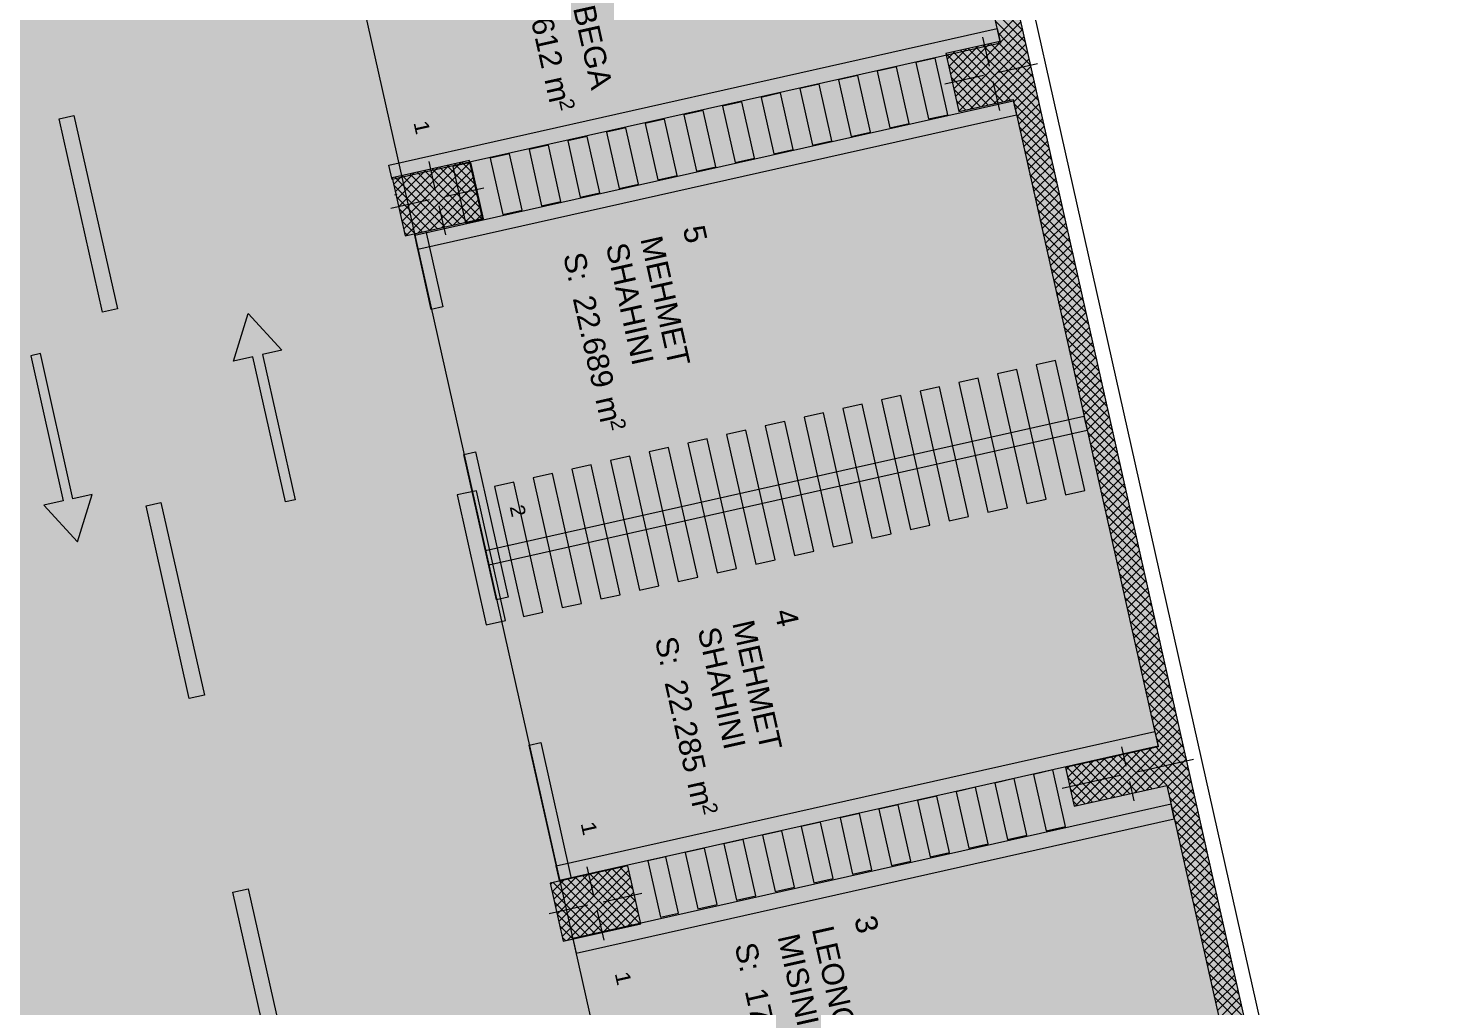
# Model space of a CAD drawing. Header units: centimetres. Extents: x -6559 to 4488, y -7535 to 372.
# Drawn here: x 1443 to 2851, y -5470 to -4488 of the extents above; entities that cross this region are included whole.
import ezdxf

# ---------------------------------------------------------------- set-up
doc = ezdxf.new("R2010")
doc.units = ezdxf.units.CM
for name, color, linetype, true_color in [('PDF_ - MESI I RRUGES', 7, 'Continuous', 0x7f7f7f), ('PDF_ - rruga_ndarjet anesore', 7, 'Continuous', 0x7f7f7f), ('PDF_ - SHENJAT_RRUGA', 7, 'Continuous', 0x7f7f7f), ('PDF_ - Vijat_Shtigjet', 7, 'Continuous', 0x7f7f7f), ('PDF_065 Möbel Einrichtung', 7, 'Continuous', 0x7f7f7f), ('PDF_A - Fill Zone', 7, 'Continuous', 0x999999), ('PDF_A - Pllaka Themel', 7, 'Continuous', 0x7f7f7f), ('PDF_A -Polyline', 7, 'Continuous', 0x7f7f7f), ('PDF_A4 - Pllaka Suterenit', 7, 'Continuous', 0x7f7f7f)]:
    doc.layers.add(name, color=color, linetype=linetype, true_color=true_color)
for name, color, linetype in [('PDF_- GARAZHE', 7, 'Continuous'), ('PDF_A - Muret', 7, 'Continuous'), ('PDF_A - Shtyllat', 7, 'Continuous')]:
    doc.layers.add(name, color=color, linetype=linetype)
doc.styles.add('PDF Arial', font='')
doc.styles.get('PDF Arial').set_extended_font_data('Arial')

msp = doc.modelspace()

# ---------------------------------------------------------------- hatches: boundary and pattern name
at = {"layer": 'PDF_ - SHENJAT_RRUGA', "true_color": 0xffffff, "transparency": 33554559}
for points in [[(1663.9, -4774.6), (1697.7, -4811.3), (1678.3, -4815.7), (1710.9, -4961.3), (1701.2, -4963.4), (1668.6, -4817.8), (1649.1, -4822.2)], [(1492.7, -5003.6), (1459, -4966.8), (1478.4, -4962.5), (1445.7, -4816.8), (1455.5, -4814.7), (1488.1, -4960.3), (1507.5, -4955.9)]]:
    msp.add_hatch(color=7, dxfattribs=at).paths.add_polyline_path(points)
at = {"layer": 'PDF_A - Fill Zone', "true_color": 0xfafafa, "transparency": 33554559}
msp.add_hatch(color=7, dxfattribs=at).paths.add_polyline_path([(-1651.8, -6859.2), (-1993.6, -5313.4), (413.9, -4764.1), (398.9, -4698.5), (555.3, -4663.4), (229.2, -3233.4), (2066.5, -2821.1), (2844.7, -6289), (855.9, -6735), (762, -6317)])
at = {"layer": 'PDF_A - Muret', "transparency": 33554559}
msp.add_hatch(color=256, dxfattribs=at).paths.add_polyline_path([(2066.5, -2821.1), (2839.2, -6264.8), (2815, -6270.2), (2729.2, -5888.2), (2752.8, -5882.9), (2735.3, -5805.3), (2711.8, -5810.6), (2585.5, -5247.8), (2609, -5242.5), (2600.3, -5203.7), (2576.8, -5209), (2431.2, -4559.8), (2454.6, -4554.5), (2441.6, -4496.3), (2418.1, -4501.6), (2335.5, -4133.4), (2359, -4128.1), (2341.5, -4050.5), (2318.1, -4055.8), (2210.5, -3576.3), (2234, -3571.1), (2216.5, -3493.4), (2193.1, -3498.7), (2064.6, -2926), (2088, -2920.7), (2070.6, -2843.1), (2047.1, -2848.3), (2042.2, -2826.6)])
at = {"layer": 'PDF_A - Pllaka Themel', "true_color": 0xbfbfbf, "transparency": 33554559}
msp.add_hatch(color=9, dxfattribs=at).paths.add_polyline_path([(478.9, -548.1), (1202.6, -548.1), (1202.6, 9), (1814.4, 9), (1814.4, -886.7), (1180.4, -886.7), (1182, -1526), (1116.5, -1540.7), (1125.2, -1579.5), (1092, -1586.9), (1187.6, -2013.5), (1302.8, -2528.7), (1392.9, -2931.5), (1368.6, -2936.9), (1391.3, -3037.8), (1455.8, -3023.3), (1716.6, -4186.2), (2129.1, -6022.8), (2174.8, -6012.5), (2260.4, -6393.3), (1623.3, -6536.3), (1514.6, -6051.8), (779.4, -6216.8), (673.8, -5720.2), (1385.3, -5560.6), (1387.4, -5560.1), (1389.5, -5559.5), (1391.6, -5558.8), (1393.6, -5558), (1395.6, -5557.2), (1397.6, -5556.2), (1399.5, -5555.2), (1401.3, -5554.1), (1403.1, -5552.9), (1404.9, -5551.6), (1406.6, -5550.3), (1408.2, -5548.8), (1409.8, -5547.3), (1411.3, -5545.8), (1412.7, -5544.1), (1414.1, -5542.4), (1415.3, -5540.7), (1416.5, -5538.9), (1417.7, -5537), (1418.7, -5535.1), (1419.6, -5533.1), (1420.5, -5531.2), (1421.3, -5529.1), (1422, -5527.1), (1422.5, -5525), (1423, -5522.9), (1423.4, -5520.7), (1423.7, -5518.6), (1423.9, -5516.4), (1424, -5514.3), (1424.1, -5512.1), (1424, -5509.9), (1423.8, -5507.8), (1423.5, -5505.6), (1423.2, -5503.5), (1422.7, -5501.3), (1167, -4364.6), (1165.9, -4363.6), (1164.7, -4362.7), (1163.5, -4361.8), (1162.3, -4361.1), (1161, -4360.4), (1159.6, -4359.8), (1158.2, -4359.2), (1156.8, -4358.8), (1155.4, -4358.5), (1153.9, -4358.2), (1152.4, -4358.1), (1036.1, -3839.9), (1025.3, -3791.4), (882.4, -3151.9), (935, -3140.1), (912.4, -3039.3), (859.9, -3051.1), (491.3, -1408.6), (491.3, -1065.4), (478.9, -1065.4)])

# ---------------------------------------------------------------- linework, layer by layer
at = {"layer": 'PDF_ - MESI I RRUGES', "lineweight": 0}
for points in [[(1474.3, -4579.1), (1488.9, -4575.8)], [(1488.9, -4575.8), (1532.6, -4769.9)], [(1517.8, -4773.2), (1474.3, -4579.1)], [(1532.6, -4769.9), (1517.8, -4773.2)], [(1561.4, -4967.3), (1576.3, -4964)], [(1604.8, -5160.8), (1561.4, -4967.3)], [(1576.3, -4964), (1619.9, -5157.4)], [(1619.9, -5157.4), (1604.8, -5160.8)], [(1648.4, -5354.9), (1663.7, -5351.4)], [(1663.7, -5351.4), (1707.3, -5544.9)], [(1691.8, -5548.4), (1648.4, -5354.9)]]:
    msp.add_lwpolyline(points, dxfattribs=at)
at = {"layer": 'PDF_ - MESI I RRUGES', "color": 7, "true_color": 0xffffff, "transparency": 33554559}
for points in [[(1474.3, -4579.1), (1488.9, -4575.8), (1517.8, -4773.2), (1532.6, -4769.9)], [(1561.4, -4967.3), (1576.3, -4964), (1604.8, -5160.8), (1619.9, -5157.4)], [(1648.4, -5354.9), (1663.7, -5351.4), (1691.8, -5548.4), (1707.3, -5544.9)]]:
    msp.add_solid(points, dxfattribs=at)
at = {"layer": 'PDF_ - rruga_ndarjet anesore', "lineweight": 0}
for points in [[(1830.6, -4694.6), (1842.2, -4692)], [(1847.6, -4770.5), (1830.6, -4694.6)], [(1842.2, -4692), (1859.3, -4767.9)], [(1859.3, -4767.9), (1847.6, -4770.5)], [(1880.3, -4915.8), (1891.9, -4913.2)], [(1891.9, -4913.2), (1924.7, -5059.1)], [(1913, -5061.7), (1880.3, -4915.8)], [(1924.7, -5059.1), (1913, -5061.7)], [(1945.7, -5207.3), (1957.4, -5204.7)], [(1976.4, -5343.7), (1945.7, -5207.3)], [(1957.4, -5204.7), (1988, -5341.1)], [(1988, -5341.1), (1976.4, -5343.7)]]:
    msp.add_lwpolyline(points, dxfattribs=at)
at = {"layer": 'PDF_ - rruga_ndarjet anesore', "color": 7, "true_color": 0xffffff, "transparency": 33554559}
for points in [[(1830.6, -4694.6), (1842.2, -4692), (1847.6, -4770.5), (1859.3, -4767.9)], [(1891.9, -4913.2), (1924.7, -5059.1), (1880.3, -4915.8), (1913, -5061.7)], [(1945.7, -5207.3), (1957.4, -5204.7), (1976.4, -5343.7), (1988, -5341.1)]]:
    msp.add_solid(points, dxfattribs=at)
at = {"layer": 'PDF_ - SHENJAT_RRUGA', "lineweight": 0}
for points in [[(1649.1, -4822.2), (1663.9, -4774.6)], [(1663.9, -4774.6), (1697.7, -4811.3)], [(1455.5, -4814.7), (1445.7, -4816.8)], [(1445.7, -4816.8), (1478.4, -4962.5)], [(1488.1, -4960.3), (1455.5, -4814.7)], [(1697.7, -4811.3), (1678.3, -4815.7)], [(1678.3, -4815.7), (1710.9, -4961.3)], [(1668.6, -4817.8), (1649.1, -4822.2)], [(1701.2, -4963.4), (1668.6, -4817.8)], [(1507.5, -4955.9), (1488.1, -4960.3)], [(1492.7, -5003.6), (1507.5, -4955.9)], [(1478.4, -4962.5), (1459, -4966.8)], [(1459, -4966.8), (1492.7, -5003.6)], [(1710.9, -4961.3), (1701.2, -4963.4)]]:
    msp.add_lwpolyline(points, dxfattribs=at)
at = {"layer": 'PDF_ - Vijat_Shtigjet', "lineweight": 0}
for points in [[(2353.2, -4518.5), (2333.8, -4522.9)], [(2365.9, -4575.1), (2353.2, -4518.5)], [(2314.4, -4527.2), (2295, -4531.6)], [(2295, -4531.6), (2307.7, -4588.2)], [(2327.1, -4583.8), (2314.4, -4527.2)], [(2333.8, -4522.9), (2346.5, -4579.4)], [(2236.8, -4544.6), (2217.3, -4549)], [(2217.3, -4549), (2230, -4605.6)], [(2249.5, -4601.2), (2236.8, -4544.6)], [(2275.6, -4535.9), (2256.2, -4540.3)], [(2256.2, -4540.3), (2268.9, -4596.9)], [(2288.3, -4592.5), (2275.6, -4535.9)], [(2159.1, -4562.1), (2139.7, -4566.4)], [(2171.8, -4618.6), (2159.1, -4562.1)], [(2197.9, -4553.3), (2178.5, -4557.7)], [(2178.5, -4557.7), (2191.2, -4614.3)], [(2210.6, -4609.9), (2197.9, -4553.3)], [(2120.3, -4570.8), (2100.9, -4575.1)], [(2100.9, -4575.1), (2113.6, -4631.7)], [(2133, -4627.3), (2120.3, -4570.8)], [(2139.7, -4566.4), (2152.4, -4623)], [(2346.5, -4579.4), (2365.9, -4575.1)], [(2042.6, -4588.2), (2023.2, -4592.5)], [(2055.3, -4644.8), (2042.6, -4588.2)], [(2081.5, -4579.5), (2062, -4583.8)], [(2062, -4583.8), (2074.7, -4640.4)], [(2094.1, -4636), (2081.5, -4579.5)], [(2307.7, -4588.2), (2327.1, -4583.8)], [(2003.8, -4596.9), (1984.4, -4601.3)], [(1984.4, -4601.3), (1997.1, -4657.8)], [(2016.5, -4653.5), (2003.8, -4596.9)], [(2023.2, -4592.5), (2035.9, -4649.1)], [(2230, -4605.6), (2249.5, -4601.2)], [(2268.9, -4596.9), (2288.3, -4592.5)], [(1926.1, -4614.3), (1906.7, -4618.7)], [(1906.7, -4618.7), (1919.4, -4675.2)], [(1938.8, -4670.9), (1926.1, -4614.3)], [(1965, -4605.6), (1945.6, -4610)], [(1945.6, -4610), (1958.2, -4666.5)], [(1977.7, -4662.2), (1965, -4605.6)], [(2152.4, -4623), (2171.8, -4618.6)], [(2191.2, -4614.3), (2210.6, -4609.9)], [(1887.3, -4623), (1869.3, -4627.1)], [(1869.3, -4627.1), (1882, -4683.6)], [(1900, -4679.6), (1887.3, -4623)], [(2113.6, -4631.7), (2133, -4627.3)], [(2035.9, -4649.1), (2055.3, -4644.8)], [(2074.7, -4640.4), (2094.1, -4636)], [(1997.1, -4657.8), (2016.5, -4653.5)], [(1919.4, -4675.2), (1938.8, -4670.9)], [(1958.2, -4666.5), (1977.7, -4662.2)], [(1882, -4683.6), (1900, -4679.6)], [(2435.1, -4830.5), (2415.7, -4834.9)], [(2464.3, -4960.7), (2435.1, -4830.5)], [(2473.9, -4821.8), (2454.5, -4826.1)], [(2454.5, -4826.1), (2483.7, -4956.3)], [(2503.1, -4952), (2473.9, -4821.8)], [(2396.3, -4839.2), (2376.9, -4843.6)], [(2376.9, -4843.6), (2406.1, -4973.8)], [(2425.5, -4969.4), (2396.3, -4839.2)], [(2415.7, -4834.9), (2444.9, -4965)], [(2318.6, -4856.6), (2299.2, -4861)], [(2347.8, -4986.8), (2318.6, -4856.6)], [(2357.5, -4847.9), (2338, -4852.3)], [(2338, -4852.3), (2367.2, -4982.5)], [(2386.7, -4978.1), (2357.5, -4847.9)], [(2279.8, -4865.3), (2260.4, -4869.7)], [(2260.4, -4869.7), (2289.6, -4999.9)], [(2309, -4995.5), (2279.8, -4865.3)], [(2299.2, -4861), (2328.4, -4991.2)], [(2202.2, -4882.8), (2182.7, -4887.1)], [(2182.7, -4887.1), (2211.9, -5017.3)], [(2231.3, -5012.9), (2202.2, -4882.8)], [(2241, -4874.1), (2221.6, -4878.4)], [(2221.6, -4878.4), (2250.8, -5008.6)], [(2270.2, -5004.2), (2241, -4874.1)], [(2124.5, -4900.2), (2105.1, -4904.6)], [(2153.7, -5030.4), (2124.5, -4900.2)], [(2163.3, -4891.5), (2143.9, -4895.8)], [(2143.9, -4895.8), (2173.1, -5026)], [(2192.5, -5021.7), (2163.3, -4891.5)], [(2085.7, -4908.9), (2066.3, -4913.3)], [(2066.3, -4913.3), (2095.4, -5043.4)], [(2114.9, -5039.1), (2085.7, -4908.9)], [(2105.1, -4904.6), (2134.3, -5034.7)], [(2008, -4926.3), (1988.6, -4930.7)], [(2037.2, -5056.5), (2008, -4926.3)], [(2046.8, -4917.6), (2027.4, -4922)], [(2027.4, -4922), (2056.6, -5052.1)], [(2076, -5047.8), (2046.8, -4917.6)], [(1969.2, -4935), (1949.8, -4939.4)], [(1949.8, -4939.4), (1979, -5069.5)], [(1998.4, -5065.2), (1969.2, -4935)], [(1988.6, -4930.7), (2017.8, -5060.8)], [(1892.9, -4952.2), (1873.5, -4956.5)], [(1873.5, -4956.5), (1902.7, -5086.6)], [(1922.1, -5082.3), (1892.9, -4952.2)], [(1930.4, -4943.8), (1911, -4948.1)], [(1911, -4948.1), (1940.1, -5078.3)], [(1959.6, -5073.9), (1930.4, -4943.8)], [(2483.7, -4956.3), (2503.1, -4952)], [(2406.1, -4973.8), (2425.5, -4969.4)], [(2444.9, -4965), (2464.3, -4960.7)], [(2367.2, -4982.5), (2386.7, -4978.1)], [(2289.6, -4999.9), (2309, -4995.5)], [(2328.4, -4991.2), (2347.8, -4986.8)], [(2211.9, -5017.3), (2231.3, -5012.9)], [(2250.8, -5008.6), (2270.2, -5004.2)], [(2173.1, -5026), (2192.5, -5021.7)], [(2095.4, -5043.4), (2114.9, -5039.1)], [(2134.3, -5034.7), (2153.7, -5030.4)], [(2056.6, -5052.1), (2076, -5047.8)], [(1979, -5069.5), (1998.4, -5065.2)], [(2017.8, -5060.8), (2037.2, -5056.5)], [(1902.7, -5086.6), (1922.1, -5082.3)], [(1940.1, -5078.3), (1959.6, -5073.9)], [(2471.2, -5232.3), (2451.8, -5236.7)], [(2451.8, -5236.7), (2464.5, -5293.3)], [(2483.9, -5288.9), (2471.2, -5232.3)], [(2393.5, -5249.7), (2374.1, -5254.1)], [(2406.2, -5306.3), (2393.5, -5249.7)], [(2432.4, -5241), (2413, -5245.4)], [(2413, -5245.4), (2425.6, -5302)], [(2445.1, -5297.6), (2432.4, -5241)], [(2315.9, -5267.2), (2296.5, -5271.5)], [(2328.6, -5323.7), (2315.9, -5267.2)], [(2354.7, -5258.5), (2335.3, -5262.8)], [(2335.3, -5262.8), (2348, -5319.4)], [(2367.4, -5315), (2354.7, -5258.5)], [(2374.1, -5254.1), (2386.8, -5310.7)], [(2277.1, -5275.9), (2257.7, -5280.2)], [(2257.7, -5280.2), (2270.3, -5336.8)], [(2289.7, -5332.4), (2277.1, -5275.9)], [(2296.5, -5271.5), (2309.2, -5328.1)], [(2199.4, -5293.3), (2180, -5297.7)], [(2212.1, -5349.9), (2199.4, -5293.3)], [(2238.2, -5284.6), (2218.8, -5289)], [(2218.8, -5289), (2231.5, -5345.5)], [(2250.9, -5341.1), (2238.2, -5284.6)], [(2464.5, -5293.3), (2483.9, -5288.9)], [(2160.6, -5302), (2141.2, -5306.4)], [(2141.2, -5306.4), (2153.8, -5362.9)], [(2173.3, -5358.6), (2160.6, -5302)], [(2180, -5297.7), (2192.7, -5354.2)], [(2386.8, -5310.7), (2406.2, -5306.3)], [(2425.6, -5302), (2445.1, -5297.6)], [(2082.9, -5319.4), (2064.9, -5323.5)], [(2064.9, -5323.5), (2077.6, -5380)], [(2095.6, -5376), (2082.9, -5319.4)], [(2121.8, -5310.7), (2102.3, -5315.1)], [(2102.3, -5315.1), (2115, -5371.6)], [(2134.4, -5367.3), (2121.8, -5310.7)], [(2309.2, -5328.1), (2328.6, -5323.7)], [(2348, -5319.4), (2367.4, -5315)], [(2270.3, -5336.8), (2289.7, -5332.4)], [(2192.7, -5354.2), (2212.1, -5349.9)], [(2231.5, -5345.5), (2250.9, -5341.1)], [(2153.8, -5362.9), (2173.3, -5358.6)], [(2077.6, -5380), (2095.6, -5376)], [(2115, -5371.6), (2134.4, -5367.3)]]:
    msp.add_lwpolyline(points, dxfattribs=at)
at = {"layer": 'PDF_ - Vijat_Shtigjet', "color": 7, "true_color": 0xffffff, "transparency": 33554559}
for points in [[(2365.9, -4575.1), (2346.5, -4579.4), (2353.2, -4518.5), (2333.8, -4522.9)], [(2327.1, -4583.8), (2307.7, -4588.1), (2314.4, -4527.2), (2295, -4531.6)], [(2249.5, -4601.2), (2230, -4605.6), (2236.8, -4544.6), (2217.3, -4549)], [(2288.3, -4592.5), (2268.9, -4596.9), (2275.6, -4535.9), (2256.2, -4540.3)], [(2171.8, -4618.6), (2152.4, -4623), (2159.1, -4562.1), (2139.7, -4566.4)], [(2210.6, -4609.9), (2191.2, -4614.3), (2197.9, -4553.3), (2178.5, -4557.7)], [(2133, -4627.3), (2113.6, -4631.7), (2120.3, -4570.8), (2100.9, -4575.1)], [(2055.3, -4644.8), (2035.9, -4649.1), (2042.6, -4588.2), (2023.2, -4592.5)], [(2094.1, -4636), (2074.7, -4640.4), (2081.5, -4579.5), (2062, -4583.8)], [(2016.5, -4653.5), (1997.1, -4657.8), (2003.8, -4596.9), (1984.4, -4601.3)], [(1938.8, -4670.9), (1919.4, -4675.2), (1926.1, -4614.3), (1906.7, -4618.7)], [(1977.7, -4662.2), (1958.2, -4666.5), (1965, -4605.6), (1945.6, -4610)], [(1900, -4679.6), (1882, -4683.6), (1887.3, -4623), (1869.3, -4627.1)], [(2464.3, -4960.7), (2444.9, -4965), (2435.1, -4830.5), (2415.7, -4834.9)], [(2503.1, -4952), (2483.7, -4956.3), (2473.9, -4821.8), (2454.5, -4826.2)], [(2425.5, -4969.4), (2406.1, -4973.8), (2396.3, -4839.2), (2376.9, -4843.6)], [(2347.8, -4986.8), (2328.4, -4991.2), (2318.6, -4856.6), (2299.2, -4861)], [(2386.7, -4978.1), (2367.2, -4982.5), (2357.5, -4847.9), (2338, -4852.3)], [(2309, -4995.5), (2289.6, -4999.9), (2279.8, -4865.3), (2260.4, -4869.7)], [(2231.3, -5012.9), (2211.9, -5017.3), (2202.2, -4882.8), (2182.7, -4887.1)], [(2270.2, -5004.2), (2250.8, -5008.6), (2241, -4874.1), (2221.6, -4878.4)], [(2153.7, -5030.4), (2134.3, -5034.7), (2124.5, -4900.2), (2105.1, -4904.6)], [(2192.5, -5021.6), (2173.1, -5026), (2163.3, -4891.5), (2143.9, -4895.8)], [(2114.9, -5039.1), (2095.4, -5043.4), (2085.7, -4908.9), (2066.3, -4913.3)], [(2037.2, -5056.5), (2017.8, -5060.8), (2008, -4926.3), (1988.6, -4930.7)], [(2076, -5047.8), (2056.6, -5052.1), (2046.8, -4917.6), (2027.4, -4922)], [(1998.4, -5065.2), (1979, -5069.5), (1969.2, -4935), (1949.8, -4939.4)], [(1922.1, -5082.3), (1902.7, -5086.6), (1892.9, -4952.2), (1873.5, -4956.5)], [(1959.6, -5073.9), (1940.1, -5078.3), (1930.4, -4943.8), (1911, -4948.1)], [(2483.9, -5288.9), (2464.5, -5293.3), (2471.2, -5232.3), (2451.8, -5236.7)], [(2406.2, -5306.3), (2386.8, -5310.7), (2393.5, -5249.7), (2374.1, -5254.1)], [(2445.1, -5297.6), (2425.6, -5302), (2432.4, -5241), (2413, -5245.4)], [(2328.6, -5323.7), (2309.2, -5328.1), (2315.9, -5267.2), (2296.5, -5271.5)], [(2367.4, -5315), (2348, -5319.4), (2354.7, -5258.5), (2335.3, -5262.8)], [(2289.7, -5332.4), (2270.3, -5336.8), (2277.1, -5275.9), (2257.7, -5280.2)], [(2212.1, -5349.9), (2192.7, -5354.2), (2199.4, -5293.3), (2180, -5297.7)], [(2250.9, -5341.1), (2231.5, -5345.5), (2238.2, -5284.6), (2218.8, -5289)], [(2173.3, -5358.6), (2153.8, -5362.9), (2160.6, -5302), (2141.2, -5306.4)], [(2095.6, -5376), (2077.6, -5380), (2082.9, -5319.4), (2064.9, -5323.5)], [(2134.4, -5367.3), (2115, -5371.6), (2121.8, -5310.7), (2102.3, -5315.1)]]:
    msp.add_solid(points, dxfattribs=at)
at = {"layer": 'PDF_- GARAZHE', "color": 254, "true_color": 0xcae6ff, "transparency": 33554559}
for points in [[(1824.6, -4666.9), (1741.5, -4296.3), (2425, -4532.2), (2341.8, -4161.6)], [(1904.5, -5023), (1824.6, -4666.9), (2504.9, -4888.2), (2425, -4532.2)], [(1983, -5372.7), (1904.5, -5023), (2583.3, -5238), (2504.9, -4888.2)], [(2045.9, -5652.7), (1983, -5372.7), (2646.2, -5518), (2583.3, -5238)]]:
    msp.add_solid(points, dxfattribs=at)
at = {"layer": 'PDF_065 Möbel Einrichtung', "lineweight": 0}
for points in [[(1805.1, -4625.6), (2415.2, -4488.7)], [(2415.2, -4488.7), (2418.5, -4503.3)], [(2418.5, -4503.3), (1808.4, -4640.2)], [(1830.9, -4695.8), (2431.4, -4561.1)], [(2431.4, -4561.1), (2434.7, -4575.6)], [(2434.7, -4575.6), (1834.2, -4710.4)], [(1808.4, -4640.2), (1805.1, -4625.6)], [(1834.2, -4710.4), (1830.9, -4695.8)], [(1901.9, -5012.2), (2502.4, -4877.4)], [(2502.4, -4877.4), (2505.7, -4892)], [(2505.7, -4892), (1905.2, -5026.8)], [(1905.2, -5026.8), (1901.9, -5012.2)], [(1972.9, -5328.6), (2573.4, -5193.8)], [(2573.4, -5193.8), (2576.7, -5208.4)], [(2576.7, -5208.4), (1976.2, -5343.1)], [(2589.8, -5266.7), (1989.6, -5401.3)], [(2593, -5281.2), (2589.8, -5266.7)], [(1992.9, -5415.9), (2593, -5281.2)], [(1976.2, -5343.1), (1972.9, -5328.6)], [(1989.6, -5401.3), (1992.9, -5415.9)]]:
    msp.add_lwpolyline(points, dxfattribs=at)
at = {"layer": 'PDF_065 Möbel Einrichtung', "color": 7, "true_color": 0xffffff, "transparency": 33554559}
for points in [[(1808.4, -4640.2), (1805.1, -4625.6), (2418.5, -4503.3), (2415.2, -4488.7)], [(1834.2, -4710.4), (1830.9, -4695.8), (2434.7, -4575.6), (2431.4, -4561.1)], [(1905.2, -5026.8), (1901.9, -5012.2), (2505.7, -4892), (2502.4, -4877.4)], [(1976.2, -5343.1), (1972.9, -5328.6), (2576.7, -5208.4), (2573.4, -5193.8)], [(1989.6, -5401.3), (2589.8, -5266.7), (1992.9, -5415.9), (2593, -5281.2)]]:
    msp.add_solid(points, dxfattribs=at)
at = {"layer": 'PDF_A - Muret', "lineweight": 0}
for points in [[(2844.7, -6289), (2066.5, -2821.1)], [(2335.5, -4133.4), (2418.1, -4501.6)], [(2441.1, -4490.6), (2408.3, -4457.7)], [(2438.4, -4497), (2410.9, -4469.5)], [(2416.7, -4495.3), (2437.5, -4474.4)], [(2430.9, -4498.7), (2413.6, -4481.3)], [(2419.9, -4501.1), (2439.2, -4481.9)], [(2431.7, -4498.5), (2440.9, -4489.4)], [(2423.4, -4500.4), (2416.2, -4493.1)], [(2441.8, -4497.5), (2442.5, -4496.8)], [(2443.8, -4502.4), (2442.7, -4501.3)], [(2443.5, -4505), (2444.2, -4504.3)], [(2445.2, -4512.5), (2445.9, -4511.8)], [(2446.4, -4514.2), (2445.3, -4513.1)], [(2446.9, -4519.9), (2447.6, -4519.3)], [(2449.1, -4526), (2448, -4524.9)], [(2448.5, -4527.4), (2449.2, -4526.7)], [(2450.2, -4534.9), (2450.9, -4534.2)], [(2451.7, -4537.8), (2450.6, -4536.7)], [(2451.9, -4542.3), (2452.6, -4541.7)], [(2454.3, -4549.5), (2453.3, -4548.5)], [(2453.6, -4549.8), (2454.3, -4549.1)], [(2431.2, -4559.8), (2576.8, -5209)], [(2431.8, -4562.5), (2435.4, -4558.8)], [(2433.4, -4569.9), (2447.2, -4556.2)], [(2435.1, -4577.4), (2455.9, -4556.6)], [(2462.3, -4584.9), (2436.1, -4558.7)], [(2459.6, -4573.1), (2443.5, -4557)], [(2457, -4561.3), (2451, -4555.3)], [(2464.9, -4596.7), (2432.1, -4563.8)], [(2467.6, -4608.5), (2434.7, -4575.6)], [(2436.8, -4584.9), (2457.6, -4564.1)], [(2438.5, -4592.4), (2459.3, -4571.5)], [(2470.2, -4620.3), (2437.4, -4587.4)], [(2440.1, -4599.8), (2461, -4579)], [(2441.8, -4607.3), (2462.6, -4586.5)], [(2472.9, -4632.1), (2440, -4599.2)], [(2443.5, -4614.8), (2464.3, -4593.9)], [(2445.2, -4622.2), (2466, -4601.4)], [(2475.5, -4643.9), (2442.7, -4611)], [(2446.8, -4629.7), (2467.7, -4608.9)], [(2448.5, -4637.2), (2469.3, -4616.3)], [(2478.2, -4655.7), (2445.3, -4622.8)], [(2450.2, -4644.6), (2471, -4623.8)], [(2451.9, -4652.1), (2472.7, -4631.3)], [(2480.8, -4667.4), (2447.9, -4634.6)], [(2483.5, -4679.2), (2450.6, -4646.4)], [(2453.6, -4659.6), (2474.4, -4638.8)], [(2455.2, -4667), (2476, -4646.2)], [(2486.1, -4691), (2453.2, -4658.2)], [(2456.9, -4674.5), (2477.7, -4653.7)], [(2458.6, -4682), (2479.4, -4661.2)], [(2488.7, -4702.8), (2455.9, -4670)], [(2460.3, -4689.4), (2481.1, -4668.6)], [(2491.4, -4714.6), (2458.5, -4681.7)], [(2461.9, -4696.9), (2482.7, -4676.1)], [(2463.6, -4704.4), (2484.4, -4683.6)], [(2494, -4726.4), (2461.2, -4693.5)], [(2465.3, -4711.8), (2486.1, -4691)], [(2467, -4719.3), (2487.8, -4698.5)], [(2496.7, -4738.2), (2463.8, -4705.3)], [(2499.3, -4750), (2466.5, -4717.1)], [(2468.6, -4726.8), (2489.4, -4706)], [(2470.3, -4734.3), (2491.1, -4713.4)], [(2502, -4761.8), (2469.1, -4728.9)], [(2472, -4741.7), (2492.8, -4720.9)], [(2473.7, -4749.2), (2494.5, -4728.4)], [(2504.6, -4773.6), (2471.8, -4740.7)], [(2475.3, -4756.7), (2496.2, -4735.8)], [(2477, -4764.1), (2497.8, -4743.3)], [(2507.3, -4785.4), (2474.4, -4752.5)], [(2478.7, -4771.6), (2499.5, -4750.8)], [(2480.4, -4779.1), (2501.2, -4758.2)], [(2509.9, -4797.1), (2477, -4764.3)], [(2482, -4786.5), (2502.9, -4765.7)], [(2483.7, -4794), (2504.5, -4773.2)], [(2512.6, -4808.9), (2479.7, -4776.1)], [(2515.2, -4820.7), (2482.3, -4787.9)], [(2485.4, -4801.5), (2506.2, -4780.7)], [(2487.1, -4808.9), (2507.9, -4788.1)], [(2517.8, -4832.5), (2485, -4799.6)], [(2488.7, -4816.4), (2509.6, -4795.6)], [(2520.5, -4844.3), (2487.6, -4811.4)], [(2490.4, -4823.9), (2511.2, -4803.1)], [(2492.1, -4831.3), (2512.9, -4810.5)], [(2523.1, -4856.1), (2490.3, -4823.2)], [(2493.8, -4838.8), (2514.6, -4818)], [(2495.4, -4846.3), (2516.3, -4825.5)], [(2525.8, -4867.9), (2492.9, -4835)], [(2497.1, -4853.8), (2517.9, -4832.9)], [(2498.8, -4861.2), (2519.6, -4840.4)], [(2528.4, -4879.7), (2495.6, -4846.8)], [(2531.1, -4891.5), (2498.2, -4858.6)], [(2500.5, -4868.7), (2521.3, -4847.9)], [(2502.1, -4876.2), (2523, -4855.3)], [(2533.7, -4903.2), (2500.9, -4870.4)], [(2503.8, -4883.6), (2524.6, -4862.8)], [(2505.5, -4891.1), (2526.3, -4870.3)], [(2536.4, -4915), (2503.5, -4882.2)], [(2507.2, -4898.6), (2528, -4877.7)], [(2508.8, -4906), (2529.7, -4885.2)], [(2539, -4926.8), (2506.1, -4894)], [(2510.5, -4913.5), (2531.3, -4892.7)], [(2512.2, -4921), (2533, -4900.2)], [(2541.7, -4938.6), (2508.8, -4905.8)], [(2513.9, -4928.4), (2534.7, -4907.6)], [(2515.6, -4935.9), (2536.4, -4915.1)], [(2544.3, -4950.4), (2511.4, -4917.5)], [(2546.9, -4962.2), (2514.1, -4929.3)], [(2517.2, -4943.4), (2538.1, -4922.6)], [(2549.6, -4974), (2516.7, -4941.1)], [(2518.9, -4950.8), (2539.7, -4930)], [(2520.6, -4958.3), (2541.4, -4937.5)], [(2552.2, -4985.8), (2519.4, -4952.9)], [(2522.3, -4965.8), (2543.1, -4945)], [(2523.9, -4973.2), (2544.8, -4952.4)], [(2554.9, -4997.6), (2522, -4964.7)], [(2525.6, -4980.7), (2546.4, -4959.9)], [(2527.3, -4988.2), (2548.1, -4967.4)], [(2557.5, -5009.4), (2524.7, -4976.5)], [(2529, -4995.7), (2549.8, -4974.8)], [(2530.6, -5003.1), (2551.5, -4982.3)], [(2560.2, -5021.2), (2527.3, -4988.3)], [(2532.3, -5010.6), (2553.1, -4989.8)], [(2534, -5018.1), (2554.8, -4997.2)], [(2562.8, -5032.9), (2530, -5000.1)], [(2565.5, -5044.7), (2532.6, -5011.9)], [(2535.7, -5025.5), (2556.5, -5004.7)], [(2537.3, -5033), (2558.2, -5012.2)], [(2568.1, -5056.5), (2535.2, -5023.7)], [(2539, -5040.5), (2559.8, -5019.6)], [(2540.7, -5047.9), (2561.5, -5027.1)], [(2570.8, -5068.3), (2537.9, -5035.5)], [(2542.4, -5055.4), (2563.2, -5034.6)], [(2544, -5062.9), (2564.9, -5042.1)], [(2573.4, -5080.1), (2540.5, -5047.2)], [(2545.7, -5070.3), (2566.5, -5049.5)], [(2576, -5091.9), (2543.2, -5059)], [(2547.4, -5077.8), (2568.2, -5057)], [(2549.1, -5085.3), (2569.9, -5064.5)], [(2578.7, -5103.7), (2545.8, -5070.8)], [(2581.3, -5115.5), (2548.5, -5082.6)], [(2550.8, -5092.7), (2571.6, -5071.9)], [(2552.4, -5100.2), (2573.2, -5079.4)], [(2584, -5127.3), (2551.1, -5094.4)], [(2554.1, -5107.7), (2574.9, -5086.9)], [(2555.8, -5115.2), (2576.6, -5094.3)], [(2586.6, -5139.1), (2553.8, -5106.2)], [(2557.5, -5122.6), (2578.3, -5101.8)], [(2559.1, -5130.1), (2579.9, -5109.3)], [(2589.3, -5150.8), (2556.4, -5118)], [(2560.8, -5137.6), (2581.6, -5116.7)], [(2562.5, -5145), (2583.3, -5124.2)], [(2591.9, -5162.6), (2559.1, -5129.8)], [(2564.2, -5152.5), (2585, -5131.7)], [(2565.8, -5160), (2586.6, -5139.2)], [(2594.6, -5174.4), (2561.7, -5141.6)], [(2597.2, -5186.2), (2564.4, -5153.3)], [(2567.5, -5167.4), (2588.3, -5146.6)], [(2569.2, -5174.9), (2590, -5154.1)], [(2599.9, -5198), (2567, -5165.1)], [(2570.9, -5182.4), (2591.7, -5161.6)], [(2597.1, -5204.4), (2569.6, -5176.9)], [(2572.5, -5189.8), (2593.4, -5169)], [(2574.2, -5197.3), (2595, -5176.5)], [(2589.7, -5206.1), (2572.3, -5188.7)], [(2575.9, -5204.8), (2596.7, -5184)], [(2582, -5207.8), (2598.4, -5191.4)], [(2582.2, -5207.8), (2574.9, -5200.5)], [(2593.8, -5205.2), (2600.1, -5198.9)], [(2601.1, -5207), (2601.7, -5206.4)], [(2602.5, -5209.8), (2601.4, -5208.7)], [(2602.7, -5214.5), (2603.4, -5213.8)], [(2605.2, -5221.6), (2604.1, -5220.5)], [(2604.4, -5222), (2605.1, -5221.3)], [(2606.1, -5229.5), (2606.8, -5228.8)], [(2607.8, -5233.4), (2606.7, -5232.3)], [(2607.8, -5236.9), (2608.4, -5236.2)], [(2585.5, -5247.8), (2711.8, -5810.6)], [(2618.4, -5280.5), (2585.6, -5247.8)], [(2585.9, -5249.6), (2588.3, -5247.2)], [(2587.6, -5257.1), (2600.1, -5244.5)], [(2589.3, -5264.5), (2610.1, -5243.7)], [(2591, -5272), (2611.8, -5251.2)], [(2615.7, -5268.7), (2593.1, -5246.1)], [(2613.1, -5257), (2600.6, -5244.4)], [(2610.4, -5245.2), (2608, -5242.8)], [(2621, -5292.3), (2588.2, -5259.5)], [(2592.6, -5279.5), (2613.5, -5258.7)], [(2594.3, -5286.9), (2615.1, -5266.1)], [(2623.7, -5304.1), (2590.8, -5271.3)], [(2596, -5294.4), (2616.8, -5273.6)], [(2597.7, -5301.9), (2618.5, -5281.1)], [(2626.3, -5315.9), (2593.5, -5283)], [(2629, -5327.7), (2596.1, -5294.8)], [(2599.3, -5309.3), (2620.2, -5288.5)], [(2631.6, -5339.5), (2598.7, -5306.6)], [(2601, -5316.8), (2621.8, -5296)], [(2602.7, -5324.3), (2623.5, -5303.5)], [(2634.3, -5351.3), (2601.4, -5318.4)], [(2604.4, -5331.7), (2625.2, -5310.9)], [(2606.1, -5339.2), (2626.9, -5318.4)], [(2636.9, -5363.1), (2604, -5330.2)], [(2607.7, -5346.7), (2628.6, -5325.9)], [(2609.4, -5354.2), (2630.2, -5333.3)], [(2639.5, -5374.9), (2606.7, -5342)], [(2611.1, -5361.6), (2631.9, -5340.8)], [(2612.8, -5369.1), (2633.6, -5348.3)], [(2642.2, -5386.6), (2609.3, -5353.8)], [(2644.8, -5398.4), (2612, -5365.6)], [(2614.4, -5376.6), (2635.3, -5355.7)], [(2616.1, -5384), (2636.9, -5363.2)], [(2647.5, -5410.2), (2614.6, -5377.4)], [(2617.8, -5391.5), (2638.6, -5370.7)], [(2619.5, -5399), (2640.3, -5378.1)], [(2650.1, -5422), (2617.3, -5389.2)], [(2621.1, -5406.4), (2642, -5385.6)], [(2622.8, -5413.9), (2643.6, -5393.1)], [(2652.8, -5433.8), (2619.9, -5400.9)], [(2624.5, -5421.4), (2645.3, -5400.6)], [(2626.2, -5428.8), (2647, -5408)], [(2655.4, -5445.6), (2622.6, -5412.7)], [(2627.8, -5436.3), (2648.7, -5415.5)], [(2658.1, -5457.4), (2625.2, -5424.5)], [(2660.7, -5469.2), (2627.8, -5436.3)], [(2629.5, -5443.8), (2650.3, -5423)], [(2631.2, -5451.2), (2652, -5430.4)], [(2663.3, -5481), (2630.5, -5448.1)], [(2632.9, -5458.7), (2653.7, -5437.9)], [(2634.5, -5466.2), (2655.4, -5445.4)], [(2666, -5492.8), (2633.1, -5459.9)], [(2636.2, -5473.7), (2657, -5452.8)], [(2637.9, -5481.1), (2658.7, -5460.3)], [(2639.6, -5488.6), (2660.4, -5467.8)]]:
    msp.add_lwpolyline(points, dxfattribs=at)
at = {"layer": 'PDF_A - Pllaka Themel', "lineweight": 0}
msp.add_lwpolyline([(1716.6, -4186.2), (2129.1, -6022.8)], dxfattribs=at)
at = {"layer": 'PDF_A - Shtyllat', "lineweight": 0}
for points in [[(2418.1, -4501.6), (2363.9, -4513.7)], [(2368.5, -4534.3), (2396.4, -4506.4)], [(2370.2, -4541.7), (2408.1, -4503.8)], [(2371.9, -4549.2), (2418.4, -4502.7)], [(2407.5, -4526.4), (2401, -4497.2)], [(2424.1, -4528.5), (2401, -4505.4)], [(2421.5, -4516.7), (2408.5, -4503.7)], [(2418.8, -4504.9), (2416, -4502)], [(2418.4, -4502.7), (2419.9, -4501.1)], [(2450.6, -4536.7), (2418.8, -4504.9)], [(2420, -4510.2), (2431.7, -4498.5)], [(2421.7, -4517.7), (2441.8, -4497.5)], [(2448, -4524.9), (2423.4, -4500.4)], [(2423.4, -4525.1), (2443.5, -4505)], [(2445.3, -4513.1), (2430.9, -4498.7)], [(2442.7, -4501.3), (2438.4, -4497)], [(2363.9, -4513.7), (2377, -4572)], [(2413.7, -4563.7), (2364, -4514.1)], [(2365.2, -4519.3), (2372.8, -4511.7)], [(2366.8, -4526.8), (2384.6, -4509.1)], [(2421.1, -4562), (2371.2, -4512.1)], [(2373.6, -4556.7), (2420, -4510.2)], [(2375.2, -4564.1), (2421.7, -4517.7)], [(2428.6, -4560.4), (2378.6, -4510.4)], [(2429.4, -4552.1), (2386.1, -4508.7)], [(2426.8, -4540.3), (2393.6, -4507.1)], [(2453.3, -4548.5), (2421.5, -4516.7)], [(2425.1, -4532.6), (2445.2, -4512.5)], [(2426.7, -4540.1), (2446.9, -4519.9)], [(2406.2, -4565.4), (2366.6, -4525.8)], [(2376.9, -4571.6), (2423.4, -4525.1)], [(2388.2, -4569.4), (2425.1, -4532.6)], [(2409.3, -4534.1), (2409.3, -4534.1)], [(2417, -4532.4), (2455.9, -4523.7)], [(2451, -4555.3), (2424.1, -4528.5)], [(2428.4, -4547.5), (2448.5, -4527.4)], [(2430.1, -4555), (2450.2, -4534.9)], [(2401.5, -4535.9), (2362.7, -4544.6)], [(2398.7, -4567.1), (2369.3, -4537.6)], [(2400, -4566.8), (2426.7, -4540.1)], [(2411, -4541.9), (2417.5, -4571)], [(2411.8, -4564.1), (2428.4, -4547.5)], [(2443.5, -4557), (2426.8, -4540.3)], [(2435.4, -4558.8), (2451.9, -4542.3)], [(2391.3, -4568.8), (2371.9, -4549.4)], [(2383.8, -4570.4), (2374.6, -4561.2)], [(2377, -4572), (2431.2, -4559.8)], [(2423.6, -4561.5), (2430.1, -4555)], [(2436.1, -4558.7), (2429.4, -4552.1)], [(2447.2, -4556.2), (2453.6, -4549.8)], [(1885.9, -4621), (1808.2, -4638.4)], [(1811.4, -4652.5), (1830.4, -4633.4)], [(1813.1, -4659.9), (1842.2, -4630.8)], [(1814.7, -4667.4), (1854, -4628.1)], [(1816.4, -4674.9), (1865.8, -4625.5)], [(1818.1, -4682.3), (1877.6, -4622.8)], [(1819.8, -4689.8), (1886.4, -4623.2)], [(1822.3, -4696.4), (1888.1, -4630.7)], [(1883.4, -4682.7), (1833.4, -4632.8)], [(1890.9, -4681), (1840.9, -4631.1)], [(1851.8, -4651.1), (1845.3, -4621.9)], [(1898.3, -4679.4), (1848.4, -4629.4)], [(1896.5, -4668.4), (1855.8, -4627.7)], [(1893.9, -4656.6), (1863.3, -4626.1)], [(1891.2, -4644.8), (1870.8, -4624.4)], [(1888.6, -4633), (1878.2, -4622.7)], [(1885.9, -4621.3), (1885.7, -4621)], [(1898.9, -4679.2), (1885.9, -4621)], [(1808.2, -4638.4), (1821.3, -4696.7)], [(1809.7, -4645), (1818.6, -4636.1)], [(1853.5, -4689.4), (1809.9, -4645.8)], [(1861, -4687.7), (1811, -4637.8)], [(1868.5, -4686.1), (1818.5, -4636.1)], [(1875.9, -4684.4), (1826, -4634.4)], [(1834.1, -4693.8), (1889.7, -4638.1)], [(1845.9, -4691.1), (1891.4, -4645.6)], [(1845.8, -4660.6), (1807, -4669.3)], [(1846, -4691.1), (1812.5, -4657.6)], [(1853.6, -4658.8), (1853.6, -4658.8)], [(1857.7, -4688.5), (1893.1, -4653.1)], [(1861.3, -4657.1), (1900.2, -4648.4)], [(1869.5, -4685.8), (1894.8, -4660.5)], [(1838.6, -4692.8), (1815.2, -4669.4)], [(1855.3, -4666.6), (1861.9, -4695.7)], [(1881.2, -4683.2), (1896.4, -4668)], [(1893, -4680.6), (1898.1, -4675.5)], [(1831.1, -4694.4), (1817.8, -4681.1)], [(1821.3, -4696.7), (1898.9, -4679.2)], [(1823.6, -4696.1), (1820.5, -4692.9)], [(2576.8, -5209), (2483.8, -5229.9)], [(2517.6, -5263.1), (2570.2, -5210.5)], [(2544.7, -5228.4), (2540.3, -5209)], [(2580.2, -5224.1), (2567.3, -5211.1)], [(2577.6, -5212.3), (2574.7, -5209.5)], [(2577.6, -5212.3), (2582, -5207.8)], [(2579.2, -5219.7), (2593.8, -5205.2)], [(2580.9, -5227.2), (2601.1, -5207)], [(2606.7, -5232.3), (2582.2, -5207.8)], [(2604.1, -5220.5), (2589.7, -5206.1)], [(2601.4, -5208.7), (2597.1, -5204.4)], [(2487.7, -5247.2), (2511.2, -5223.7)], [(2489.4, -5254.7), (2523, -5221.1)], [(2491.1, -5262.2), (2534.8, -5218.4)], [(2494, -5268.4), (2546.6, -5215.8)], [(2505.8, -5265.7), (2558.4, -5213.1)], [(2540.8, -5257.9), (2507.5, -5224.5)], [(2548.3, -5256.2), (2515, -5222.9)], [(2555.8, -5254.5), (2522.5, -5221.2)], [(2529.4, -5260.4), (2577.6, -5212.3)], [(2563.2, -5252.8), (2529.9, -5219.5)], [(2570.7, -5251.1), (2537.4, -5217.8)], [(2541.2, -5257.8), (2579.2, -5219.7)], [(2578.2, -5249.5), (2544.9, -5216.2)], [(2585.5, -5247.7), (2552.3, -5214.5)], [(2554.2, -5234.5), (2612.4, -5221.4)], [(2582.9, -5235.9), (2559.8, -5212.8)], [(2608, -5242.8), (2577.6, -5212.3)], [(2600.6, -5244.4), (2580.2, -5224.1)], [(2582.6, -5234.7), (2602.7, -5214.5)], [(2584.3, -5242.1), (2604.4, -5222)], [(2538.7, -5237.9), (2480.4, -5251)], [(2483.8, -5229.9), (2492.5, -5268.7)], [(2484.4, -5232.3), (2487.7, -5229)], [(2518.4, -5262.9), (2485.1, -5229.6)], [(2486.1, -5239.7), (2499.4, -5226.4)], [(2525.9, -5261.2), (2492.6, -5227.9)], [(2533.4, -5259.5), (2500.1, -5226.2)], [(2546.4, -5236.2), (2546.4, -5236.2)], [(2553, -5255.1), (2580.9, -5227.2)], [(2564.8, -5252.5), (2582.6, -5234.7)], [(2593.1, -5246.1), (2582.9, -5235.9)], [(2588.3, -5247.2), (2606.1, -5229.5)], [(2600.1, -5244.5), (2607.8, -5236.9)], [(2510.9, -5264.6), (2486, -5239.6)], [(2503.5, -5266.2), (2488.7, -5251.4)], [(2492.5, -5268.7), (2585.5, -5247.8)], [(2548.2, -5244), (2552.5, -5263.4)], [(2576.6, -5249.8), (2584.3, -5242.1)], [(2585.6, -5247.8), (2585.5, -5247.7)], [(2496, -5267.9), (2491.3, -5263.2)], [(2044.6, -5328.4), (1967, -5345.9)], [(1972.3, -5369.5), (2004.2, -5337.5)], [(1973.9, -5376.9), (2016, -5334.8)], [(1975.6, -5384.4), (2027.8, -5332.2)], [(1977.3, -5391.9), (2039.6, -5329.6)], [(1979, -5399.3), (2045.6, -5332.7)], [(2010.6, -5358.5), (2004.1, -5329.4)], [(2057.1, -5386.8), (2007.1, -5336.8)], [(2055.3, -5375.8), (2014.6, -5335.2)], [(2052.6, -5364), (2022.1, -5333.5)], [(2050, -5352.3), (2029.5, -5331.8)], [(2047.3, -5340.5), (2037, -5330.1)], [(2044.7, -5328.7), (2044.5, -5328.5)], [(2057.7, -5386.7), (2044.6, -5328.4)], [(1967, -5345.9), (1980, -5404.1)], [(1967.2, -5347.1), (1968.9, -5345.4)], [(1968.9, -5354.5), (1980.7, -5342.8)], [(2019.7, -5395.2), (1969.8, -5345.2)], [(1970.6, -5362), (1992.5, -5340.1)], [(2027.2, -5393.5), (1977.3, -5343.5)], [(1984.3, -5403.1), (2047.3, -5340.2)], [(2034.7, -5391.8), (1984.7, -5341.9)], [(2042.2, -5390.1), (1992.2, -5340.2)], [(1996.1, -5400.5), (2048.9, -5347.7)], [(2049.6, -5388.5), (1999.7, -5338.5)], [(2012.3, -5396.9), (1968.6, -5353.2)], [(2004.8, -5398.5), (1971.3, -5365)], [(2007.9, -5397.8), (2050.6, -5355.1)], [(2019.7, -5395.2), (2052.3, -5362.6)], [(2020.1, -5364.5), (2058.9, -5355.8)], [(2004.6, -5368), (1965.7, -5376.7)], [(1997.3, -5400.2), (1973.9, -5376.8)], [(2012.3, -5366.3), (2012.3, -5366.3)], [(2014.1, -5374), (2020.6, -5403.1)], [(2031.5, -5392.5), (2054, -5370.1)], [(2043.3, -5389.9), (2055.6, -5377.5)], [(1989.9, -5401.9), (1976.6, -5388.6)], [(1980, -5404.1), (2057.7, -5386.7)], [(2055.1, -5387.3), (2057.3, -5385)], [(1982.4, -5403.6), (1979.2, -5400.4)]]:
    msp.add_lwpolyline(points, dxfattribs=at)
at = {"layer": 'PDF_A - Shtyllat', "color": 8, "true_color": 0x7f7f7f, "transparency": 33554559}
for points in [[(2363.9, -4513.7), (2418.1, -4501.6), (2377, -4572), (2431.2, -4559.8)], [(2441.6, -4496.3), (2454.6, -4554.5), (2418.1, -4501.6), (2431.2, -4559.8)], [(1821.3, -4696.7), (1808.2, -4638.4), (1898.9, -4679.2), (1885.9, -4621)], [(2483.8, -5229.9), (2576.8, -5209), (2492.5, -5268.7), (2585.5, -5247.8)], [(2600.3, -5203.7), (2609, -5242.5), (2576.8, -5209), (2585.5, -5247.8)], [(1980, -5404.1), (1967, -5345.9), (2057.7, -5386.7), (2044.6, -5328.4)]]:
    msp.add_solid(points, dxfattribs=at)
at = {"layer": 'PDF_A -Polyline', "color": 7, "lineweight": 0}
msp.add_lwpolyline([(1812.9, -4655.3), (1810.8, -4655.8)], dxfattribs=at)
at = {"layer": 'PDF_A4 - Pllaka Suterenit', "lineweight": 0}
for points in [[(2851.5, -6250.5), (2073.3, -2782.6)], [(2844.7, -6289), (2066.5, -2821.1)]]:
    msp.add_lwpolyline(points, dxfattribs=at)

# ---------------------------------------------------------------- texts
at = {"layer": 'PDF_- GARAZHE', "attachment_point": 7, "rotation": 282.6, "style": 'PDF Arial'}
for s, insert, char_height in [('\\W1.001201;23.612', (1937.8, -4438.6), 21.973), ('\\W1.000717;BEGA', (1989.4, -4468.1), 21.973), ('\\W1.000269;m', (1960.9, -4539.5), 21.973), ('\\W1.001521;2', (1975.6, -4560.9), 14.502), ('\\W1.002584;5', (2099.5, -4689), 21.973), ('\\W0.997062;MEHMET', (2057.2, -4699.6), 21.973), ('\\W1.002323;S:', (1979.4, -4716.1), 21.973), ('\\W1.001080;SHAHINI', (2022.3, -4706.5), 21.973), ('\\W1.001106;22.689', (1989.1, -4759.3), 21.973), ('\\W1.000269;m', (2012.1, -4860.3), 21.973), ('\\W1.001521;2', (2026.9, -4881.7), 14.502), ('\\W0.997062;MEHMET', (2149.4, -5084.9), 21.973), ('\\W1.000981;4', (2191.8, -5073.5), 21.973), ('\\W1.001080;SHAHINI', (2114.4, -5091.8), 21.973), ('\\W1.002323;S:', (2071.5, -5101.4), 21.973), ('\\W1.001296;22.285', (2081.2, -5144.7), 21.973), ('\\W1.000269;m', (2104.3, -5245.6), 21.973), ('\\W1.001521;2', (2119.1, -5267.1), 14.502), ('\\W1.001811;3', (2271.5, -5381.2), 21.973), ('\\W0.990900;LEONORA', (2228.9, -5391.8), 21.973), ('\\W1.002323;S:', (2151.5, -5408.3), 21.973), ('\\W1.000591;MISINI', (2194.6, -5399.5), 21.973), ('\\W1.001478;17.840', (2161.7, -5453.9), 21.973)]:
    msp.add_mtext(s, dxfattribs=dict(at, insert=insert, char_height=char_height))
at = {"layer": 'PDF_065 Möbel Einrichtung', "char_height": 14.649, "attachment_point": 7, "rotation": 282.6, "style": 'PDF Arial'}
for s, insert in [('\\W1.191871;1', (1829.6, -4582.8)), ('\\W1.016485;2', (1926.1, -4968.3)), ('\\W1.191871;1', (1997.3, -5285.8)), ('\\W1.191871;1', (2031.5, -5436.2))]:
    msp.add_mtext(s, dxfattribs=dict(at, insert=insert))

doc.saveas('drawing.dxf')
